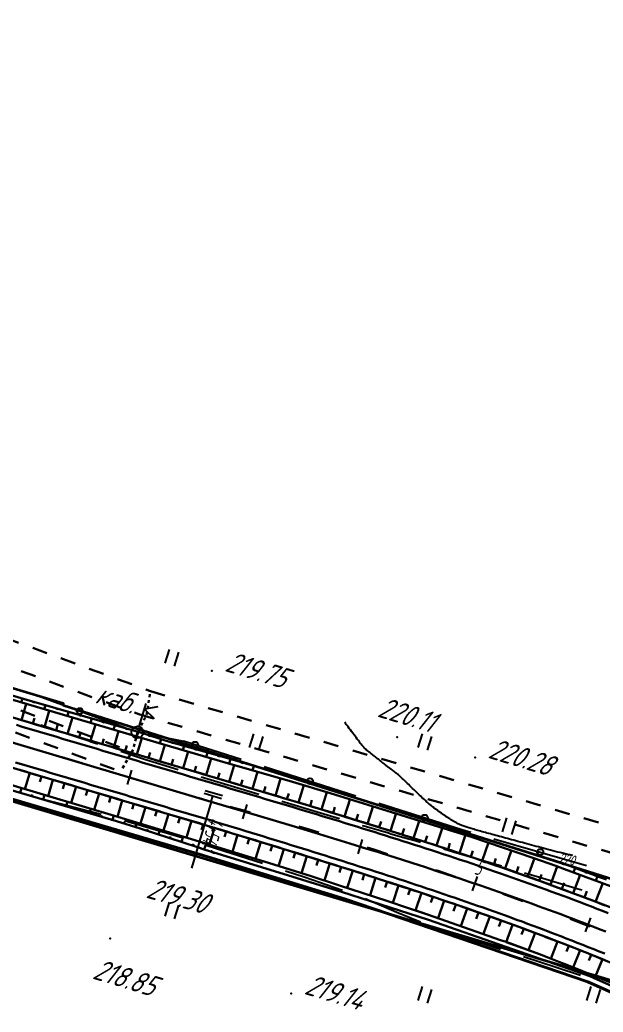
# Model space of a CAD drawing. Header units: millimetres. Extents: x -698 to 8131, y -704 to 4503.
# Drawn here: x -206.2 to -109.4, y 4158.9 to 4323.7 of the extents above; entities that cross this region are included whole.
import ezdxf

# ---------------------------------------------------------------- set-up
doc = ezdxf.new("R2010")
doc.units = ezdxf.units.MM
for name, pattern in [('CONTI', [0]), ('STRIHSMALL', [1, 0.5, -0.5]), ('STROT', [1.7, 0.5, -1.2])]:
    doc.linetypes.add(name, pattern=pattern)
for name, color, linetype, lineweight in [('10', 1, 'Continuous', 35), ('КОПИЯ_ОСЬ_13_ОТКОСЫ', 7, 'Continuous', 30), ('КОПИЯ_ОСЬ_ГРАНИЦЫ_ПОЛОС', 7, 'Continuous', 30), ('ОСЬ_ВЕРХ_ПОКРЫТИЯ_ГРАНИЦЫ_ПОЛОС', 7, 'Continuous', 30), ('ОСЬ_ВЕРХ_ПОКРЫТИЯ_ОСЬ', 1, 'Continuous', 30)]:
    doc.layers.add(name, color=color, linetype=linetype, lineweight=lineweight)
for name, color, linetype in [('_Ростелеком', 6, 'Continuous'), ('GOR_BDEFAULT', 212, 'CONTI'), ('NAD_MDEFAULT', 7, 'CONTI'), ('PI_OTDEFAULT', 172, 'CONTI'), ('PI_TTDEFAULT', 5, 'CONTI'), ('PLN_O', 7, 'CONTI'), ('SIT_LDEFAULT', 7, 'CONTI'), ('USLZNDEFAULT', 7, 'CONTI'), ('ZAPSKDEFAULT', 7, 'CONTI'), ('Изменение выноски', 3, 'Continuous'), ('ОСЬ_ВЕРХ_ПОКРЫТИЯ_ПИКЕТЫ', 1, 'Continuous'), ('ОСЬ_ВЕРХ_ПОКРЫТИЯ_РАЗБИВКА_КРИВ', 1, 'Continuous'), ('разметка', 7, 'Continuous')]:
    doc.layers.add(name, color=color, linetype=linetype)
doc.styles.add('eskd', font='isocpeui.ttf', dxfattribs={"width": 1.2})
doc.styles.add('SHRFT', font='isocpeui.ttf', dxfattribs={"width": 3.5})
doc.styles.get("Standard").update_dxf_attribs({"font": 'isocpeui.ttf'})
doc.styles.add('STYLE1', font='isocpeui.ttf', dxfattribs={"width": 0.9})
doc.linetypes.add('кабель_связи_проект.', pattern='A,10,-1,["/",STYLE1,S=3,R=0,X=0,Y=-1.5],-4.1', length=15.1)

# ---------------------------------------------------------------- blocks, each defined once
blk = doc.blocks.new('BL_2011')
at = {"color": 0}
for p, q in [((0, 0), (0, 2.4)), ((1.6, 0), (1.6, 2.4))]:
    blk.add_line(p, q, dxfattribs=at)
blk = doc.blocks.new('BL_4017')
at = {"color": 0}
for p, q in [((0, 1), (0, 5)), ((2, 5), (0, 4)), ((0, 4), (2, 3))]:
    blk.add_line(p, q, dxfattribs=at)
blk.add_circle((0, 0), 1, dxfattribs=at)

msp = doc.modelspace()

# ---------------------------------------------------------------- linework, layer by layer
at = {"layer": '10'}
for points in [[(-552.06, 4323.71), (-552.06, 4323.71), (-548.93, 4322.89), (-511.44, 4312), (-482.88, 4301.35), (-408.91, 4273.32), (-296.98, 4239.59), (-199.04, 4210.18), (-199.04, 4209.88), (-88.76, 4174.93), (-51.18, 4159.14)], [(307.07, 4044.59), (287.04, 4048.21), (163.15, 4053.99), (135.68, 4057.55), (104.11, 4067.08), (66.53, 4071.88), (20.06, 4083.83), (-25.14, 4108.19), (-34.34, 4113.8), (-79.36, 4142), (-91.95, 4159.32), (-169.85, 4182.62), (-259.28, 4209.36), (-312.4, 4225.42), (-355.63, 4238.49), (-406.37, 4253.82), (-425.03, 4259.46), (-449.22, 4267.11), (-456.83, 4269.51), (-499.67, 4283.06), (-559.15, 4301.9)]]:
    msp.add_lwpolyline(points, dxfattribs=at)
at = {"layer": '_Ростелеком', "linetype": 'кабель_связи_проект.', "lineweight": 40, "ltscale": 0.25}
msp.add_lwpolyline([(-545.93, 4321.5), (-553.41, 4301.1), (-528.69, 4293.19), (-228.33, 4200.41), (-175.92, 4184.96), (-152.18, 4177.62), (-111.95, 4163.9), (-85.05, 4151.87), (-85.05, 4151.87), (-28.65, 4111.62), (20.48, 4085.27), (66.8, 4072.51), (163.05, 4060.66), (287.87, 4054.42)], dxfattribs=at)
at = {"layer": 'GOR_BDEFAULT', "color": 212, "elevation": 220, "flags": 128}
msp.add_lwpolyline([(-114.41, 4184.91), (-114.84, 4184.99), (-115.26, 4185.08), (-115.68, 4185.17), (-116.09, 4185.27), (-116.51, 4185.37), (-116.92, 4185.47), (-117.33, 4185.57), (-117.74, 4185.67), (-118.15, 4185.78), (-118.55, 4185.88), (-118.95, 4185.99), (-119.35, 4186.09), (-119.74, 4186.2), (-120.14, 4186.31), (-120.53, 4186.41), (-120.91, 4186.52), (-121.3, 4186.62), (-121.68, 4186.73), (-122.06, 4186.83), (-122.43, 4186.93), (-122.8, 4187.03), (-123.17, 4187.13), (-123.53, 4187.23), (-123.89, 4187.32), (-124.24, 4187.42), (-124.59, 4187.52), (-124.94, 4187.61), (-125.28, 4187.7), (-125.61, 4187.79), (-125.94, 4187.88), (-126.27, 4187.97), (-126.59, 4188.06), (-126.9, 4188.14), (-127.21, 4188.23), (-127.52, 4188.31), (-127.81, 4188.39), (-128.11, 4188.47), (-128.39, 4188.55), (-128.67, 4188.62), (-128.94, 4188.7), (-129.21, 4188.77), (-129.47, 4188.84), (-129.72, 4188.91), (-129.96, 4188.98), (-130.2, 4189.05), (-130.43, 4189.11), (-130.65, 4189.18), (-130.87, 4189.24), (-131.08, 4189.3), (-131.28, 4189.36), (-131.48, 4189.42), (-131.67, 4189.48), (-131.85, 4189.54), (-132.03, 4189.59), (-132.2, 4189.65), (-132.36, 4189.71), (-132.52, 4189.76), (-132.67, 4189.82), (-132.82, 4189.88), (-132.96, 4189.93), (-133.1, 4189.99), (-133.23, 4190.05), (-133.36, 4190.11), (-133.49, 4190.17), (-133.61, 4190.23), (-133.72, 4190.29), (-133.84, 4190.35), (-133.95, 4190.41), (-134.05, 4190.47), (-134.16, 4190.53), (-134.26, 4190.59), (-134.36, 4190.65), (-134.46, 4190.71), (-134.56, 4190.78), (-134.66, 4190.84), (-134.76, 4190.9), (-134.86, 4190.96), (-134.95, 4191.02), (-135.05, 4191.08), (-135.14, 4191.15), (-135.24, 4191.21), (-135.33, 4191.27), (-135.43, 4191.33), (-135.52, 4191.4), (-135.61, 4191.46), (-135.7, 4191.52), (-135.8, 4191.58), (-135.89, 4191.65), (-135.98, 4191.71), (-136.07, 4191.77), (-136.16, 4191.83), (-136.24, 4191.9), (-136.33, 4191.96), (-136.42, 4192.02), (-136.51, 4192.09), (-136.59, 4192.15), (-136.68, 4192.21), (-136.77, 4192.28), (-136.85, 4192.34), (-136.94, 4192.4), (-137.02, 4192.47), (-137.11, 4192.53), (-137.19, 4192.59), (-137.27, 4192.65), (-137.36, 4192.72), (-137.44, 4192.78), (-137.52, 4192.84), (-137.61, 4192.91), (-137.7, 4192.97), (-137.79, 4193.05), (-137.88, 4193.12), (-137.98, 4193.2), (-138.09, 4193.29), (-138.2, 4193.39), (-138.32, 4193.49), (-138.45, 4193.6), (-138.59, 4193.73), (-138.74, 4193.86), (-138.9, 4194.01), (-139.07, 4194.17), (-139.26, 4194.35), (-139.46, 4194.54), (-139.67, 4194.73), (-139.88, 4194.94), (-140.1, 4195.15), (-140.33, 4195.37), (-140.55, 4195.59), (-140.78, 4195.81), (-141.01, 4196.03), (-141.23, 4196.25), (-141.45, 4196.46), (-141.66, 4196.67), (-141.86, 4196.86), (-142.05, 4197.04), (-142.23, 4197.22), (-142.39, 4197.37), (-142.54, 4197.52), (-142.68, 4197.65), (-142.81, 4197.76), (-142.92, 4197.87), (-143.03, 4197.97), (-143.13, 4198.05), (-143.22, 4198.13), (-143.3, 4198.21), (-143.38, 4198.27), (-143.45, 4198.33), (-143.52, 4198.39), (-143.58, 4198.44), (-143.65, 4198.49), (-143.71, 4198.54), (-143.77, 4198.59), (-143.83, 4198.63), (-143.89, 4198.68), (-143.95, 4198.73), (-144.01, 4198.77), (-144.07, 4198.82), (-144.13, 4198.86), (-144.18, 4198.91), (-144.24, 4198.95), (-144.3, 4198.99), (-144.36, 4199.04), (-144.41, 4199.08), (-144.47, 4199.12), (-144.53, 4199.16), (-144.58, 4199.21), (-145.41, 4199.82), (-145.47, 4199.87), (-145.53, 4199.91), (-145.58, 4199.96), (-145.64, 4200), (-145.7, 4200.05), (-145.76, 4200.1), (-145.82, 4200.15), (-145.88, 4200.2), (-145.94, 4200.24), (-146, 4200.29), (-146.06, 4200.35), (-146.13, 4200.4), (-146.19, 4200.45), (-146.25, 4200.5), (-146.32, 4200.55), (-146.38, 4200.6), (-146.45, 4200.66), (-146.52, 4200.71), (-146.58, 4200.76), (-146.65, 4200.82), (-146.72, 4200.87), (-146.79, 4200.92), (-146.86, 4200.98), (-146.92, 4201.03), (-146.99, 4201.09), (-147.06, 4201.14), (-147.13, 4201.2), (-147.2, 4201.25), (-147.27, 4201.31), (-147.34, 4201.36), (-147.41, 4201.41), (-147.48, 4201.47), (-147.54, 4201.52), (-147.61, 4201.57), (-147.68, 4201.63), (-147.75, 4201.68), (-147.81, 4201.73), (-147.88, 4201.79), (-147.94, 4201.84), (-148.01, 4201.89), (-148.08, 4201.94), (-148.14, 4201.99), (-148.2, 4202.04), (-148.27, 4202.09), (-148.33, 4202.14), (-148.39, 4202.19), (-148.46, 4202.24), (-148.52, 4202.29), (-148.59, 4202.35), (-148.66, 4202.41), (-148.73, 4202.48), (-148.81, 4202.55), (-148.89, 4202.63), (-148.98, 4202.73), (-149.08, 4202.83), (-149.18, 4202.95), (-149.29, 4203.08), (-149.42, 4203.23), (-149.55, 4203.39), (-149.7, 4203.57), (-149.85, 4203.77), (-150.02, 4203.99), (-150.2, 4204.22), (-150.38, 4204.47), (-150.57, 4204.72), (-150.76, 4204.97), (-150.95, 4205.23), (-151.15, 4205.49), (-151.33, 4205.75), (-151.52, 4206), (-151.69, 4206.24), (-151.86, 4206.47), (-152.02, 4206.68), (-152.16, 4206.88), (-152.29, 4207.06)], dxfattribs=at)
at = {"layer": 'PI_TTDEFAULT', "color": 5}
for p in [(-174.35, 4215.58, 219.75), (-143.58, 4204.57, 220.11), (-130.65, 4201.16, 220.28), (-191.22, 4171.09, 218.85), (-161.16, 4161.94, 219.14)]:
    msp.add_point(p, dxfattribs=at)
at = {"layer": 'PLN_O'}
for p, q in [((-203.77, 4211.66), (-188.76, 4206.13)), ((-184.93, 4205.03), (-179.04, 4203.91)), ((-179.04, 4203.92), (-169.49, 4200.88)), ((-165.68, 4199.66), (-150.43, 4194.81)), ((-146.62, 4193.6), (-132.84, 4189.22)), ((-132.84, 4189.21), (-131.37, 4188.79)), ((-127.52, 4187.68), (-112.15, 4183.24))]:
    msp.add_line(p, q, dxfattribs=at)
for centre in [(-196.26, 4208.89), (-177.12, 4203.3), (-158.06, 4197.23), (-139, 4191.17), (-119.83, 4185.46)]:
    msp.add_circle(centre, 0.5, dxfattribs=at)
at = {"layer": 'SIT_LDEFAULT', "color": 7}
for p, q in [((-198.97, 4205.29), (-202.75, 4206.55)), ((-194.54, 4203.81), (-198.97, 4205.28)), ((-193.27, 4203.39), (-194.54, 4203.8)), ((-185.66, 4200.92), (-189.46, 4202.16)), ((-181.21, 4199.5), (-185.66, 4200.92)), ((-179.94, 4199.11), (-181.21, 4199.51)), ((-171.15, 4196.39), (-176.12, 4197.91)), ((-166.56, 4195), (-171.15, 4196.39)), ((-202.37, 4194.25), (-202.16, 4194.2)), ((-202.16, 4194.2), (-197.44, 4192.97)), ((-160.5, 4193.17), (-162.72, 4193.84)), ((-197.44, 4192.97), (-192.74, 4191.74)), ((-155.76, 4191.75), (-160.5, 4193.17)), ((-192.74, 4191.74), (-192.7, 4191.73)), ((-188.84, 4190.69), (-188.11, 4190.49)), ((-188.11, 4190.48), (-183.57, 4189.18)), ((-153.14, 4190.98), (-155.76, 4191.76)), ((-183.57, 4189.18), (-179.25, 4187.87)), ((-149.05, 4189.75), (-149.31, 4189.83)), ((-146.94, 4189.13), (-149.05, 4189.75)), ((-144.82, 4188.52), (-146.94, 4189.14)), ((-142.7, 4187.9), (-144.82, 4188.51)), ((-140.58, 4187.3), (-142.7, 4187.9)), ((-139.71, 4187.05), (-140.58, 4187.3)), ((-175.43, 4186.66), (-173.72, 4186.12)), ((-173.72, 4186.13), (-168.54, 4184.46)), ((-134.23, 4185.46), (-135.86, 4185.94)), ((-131.03, 4184.51), (-134.23, 4185.47)), ((-168.54, 4184.46), (-165.91, 4183.6)), ((-126.28, 4183.1), (-131.03, 4184.51)), ((-162.12, 4182.36), (-159.02, 4181.33)), ((-159.02, 4181.32), (-155.21, 4180.03)), ((-120.11, 4181.27), (-122.44, 4181.96)), ((-113.73, 4179.38), (-120.11, 4181.28)), ((-155.21, 4180.03), (-152.64, 4179.15)), ((-112.85, 4179.12), (-113.73, 4179.38)), ((-148.9, 4177.73), (-147.98, 4177.36)), ((-147.98, 4177.35), (-145.8, 4176.43)), ((-145.8, 4176.43), (-143.63, 4175.5)), ((-143.63, 4175.5), (-141.45, 4174.58)), ((-141.45, 4174.59), (-139.68, 4173.87)), ((-135.92, 4172.49), (-133.79, 4171.77)), ((-133.79, 4171.77), (-128.94, 4170.18)), ((-128.94, 4170.17), (-126.43, 4169.35)), ((-122.63, 4168.1), (-117, 4166.27)), ((-117, 4166.28), (-113.12, 4165.02))]:
    msp.add_line(p, q, dxfattribs=at)
at = {"layer": 'Изменение выноски', "color": 6, "linetype": 'STRIHSMALL', "lineweight": 30, "ltscale": 5}
for p, q in [((-269.8, 4243.47), (-184.54, 4212.2)), ((-271.7, 4239.62), (-186.44, 4208.35)), ((-184.54, 4212.2), (-80.59, 4181.69)), ((-186.44, 4208.35), (-82.49, 4177.84))]:
    msp.add_line(p, q, dxfattribs=at)
at = {"layer": 'Изменение выноски', "linetype": 'STRIHSMALL', "lineweight": 30, "ltscale": 5}
for p, q in [((-271.66, 4233.4), (-188.5, 4202.45)), ((-272.54, 4229.74), (-189.39, 4198.79))]:
    msp.add_line(p, q, dxfattribs=at)
at = {"layer": 'Изменение выноски', "color": 6, "linetype": 'STRIHSMALL', "lineweight": 30}
for p, q in [((-185.17, 4208.25), (-184.54, 4212.2)), ((-186.51, 4205.57), (-185.17, 4208.25))]:
    msp.add_line(p, q, dxfattribs=at)
at = {"layer": 'Изменение выноски', "linetype": 'STRIHSMALL', "lineweight": 30}
for p, q in [((-186.67, 4205.36), (-187.42, 4202.46)), ((-187.42, 4202.46), (-189.4, 4198.99))]:
    msp.add_line(p, q, dxfattribs=at)
at = {"layer": 'КОПИЯ_ОСЬ_13_ОТКОСЫ'}
for points in [[(-396.1, 4269.53), (-376.87, 4263.61), (-358.02, 4257.94), (-319.64, 4246), (-300.55, 4240.04), (-281.42, 4234.19), (-262.33, 4228.22), (-233.22, 4219.22), (-228.68, 4217.83), (-224.14, 4216.45), (-217.33, 4214.4), (-210.51, 4212.36), (-205.04, 4210.75), (-185.81, 4205.23), (-181.91, 4203.96), (-172.3, 4201.2), (-167.4, 4199.81)], [(-390.77, 4253.01), (-371.65, 4247.15), (-362.08, 4244.25), (-342.93, 4238.47), (-323.84, 4232.53), (-285.62, 4220.7), (-236.53, 4205.36), (-225.12, 4201.84), (-213.68, 4198.39), (-189.95, 4191.31), (-176.45, 4187.23), (-164.06, 4183.39), (-157.88, 4181.44), (-153.15, 4179.93), (-149.37, 4178.71), (-145.13, 4177.32), (-141.84, 4176.22), (-139.49, 4175.43), (-138.56, 4175.1), (-138.56, 4175.1)], [(-390.77, 4253.01), (-371.65, 4247.15), (-362.08, 4244.25), (-342.93, 4238.47), (-323.84, 4232.53), (-285.62, 4220.7), (-236.53, 4205.36), (-225.12, 4201.84), (-213.68, 4198.39), (-189.95, 4191.31), (-176.45, 4187.23), (-164.06, 4183.39), (-157.88, 4181.44), (-153.15, 4179.93), (-149.37, 4178.71), (-145.13, 4177.32), (-141.84, 4176.22), (-138.56, 4175.1)], [(-381.37, 4249.58), (-362.25, 4243.72), (-343.07, 4238.03), (-323.99, 4232.02), (-304.89, 4226.1), (-285.74, 4220.32), (-266.67, 4214.31), (-247.63, 4208.18), (-235.82, 4204.42), (-231.27, 4202.98), (-228.53, 4202.12), (-221.68, 4200.01), (-214.82, 4197.91), (-209.34, 4196.26), (-190.16, 4190.6), (-186.24, 4189.4), (-176.73, 4186.3), (-175.59, 4185.9)], [(-208.88, 4211.18), (-182.12, 4203.27), (-172.52, 4200.46), (-160.98, 4197.11), (-154.71, 4195.26), (-154.71, 4195.26), (-154.71, 4195.26), (-154.71, 4195.26), (-131.13, 4187.96), (-131.13, 4187.96), (-131.13, 4187.96), (-121.06, 4184.52), (-121.06, 4184.52), (-121.06, 4184.52), (-119.62, 4184.02), (-117.24, 4183.16), (-115.8, 4182.64), (-110.09, 4180.51), (-107.71, 4179.61)], [(-208.88, 4211.18), (-182.12, 4203.27), (-172.52, 4200.46), (-160.98, 4197.11), (-154.71, 4195.26), (-154.71, 4195.26), (-154.71, 4195.26), (-154.71, 4195.26), (-131.13, 4187.96), (-131.13, 4187.96), (-131.13, 4187.96), (-121.06, 4184.52), (-121.06, 4184.52), (-121.06, 4184.52), (-119.62, 4184.02), (-117.24, 4183.16), (-115.8, 4182.64), (-110.09, 4180.51), (-107.71, 4179.61)], [(-205.8, 4210.98), (-205.99, 4210.33)], [(-203.88, 4210.42), (-203.94, 4210.2)], [(-205.96, 4207.37), (-205.15, 4210.08)], [(-201.96, 4209.87), (-202.15, 4209.19)], [(-202.12, 4206.23), (-201.32, 4208.94)], [(-200.04, 4209.32), (-200.1, 4209.09)], [(-198.11, 4208.76), (-198.32, 4208.06)], [(-204.04, 4206.8), (-203.77, 4207.7)], [(-198.29, 4205.09), (-197.48, 4207.81)], [(-196.19, 4208.21), (-196.26, 4207.98)], [(-194.27, 4207.66), (-194.48, 4206.92)], [(-192.35, 4207.11), (-192.42, 4206.86)], [(-200.21, 4205.66), (-199.94, 4206.56)], [(-196.37, 4204.52), (-196.1, 4205.42)], [(-194.46, 4203.95), (-193.64, 4206.67)], [(-190.42, 4206.56), (-190.65, 4205.79)], [(-190.62, 4202.81), (-189.81, 4205.54)], [(-188.5, 4206.01), (-188.58, 4205.75)], [(-186.58, 4205.45), (-186.81, 4204.65)], [(-192.54, 4203.38), (-192.27, 4204.29)], [(-186.79, 4201.67), (-185.97, 4204.41)], [(-184.67, 4204.86), (-184.76, 4204.6)], [(-182.77, 4204.24), (-183, 4203.53)], [(-180.86, 4203.66), (-180.93, 4203.42)], [(-188.71, 4202.24), (-188.43, 4203.15)], [(-184.87, 4201.1), (-184.6, 4202.01)], [(-182.95, 4200.53), (-182.14, 4203.27)], [(-178.93, 4203.1), (-179.14, 4202.39)], [(-179.12, 4199.39), (-178.3, 4202.15)], [(-177.01, 4202.55), (-177.08, 4202.32)], [(-175.09, 4202), (-175.3, 4201.27)], [(-212.88, 4201.08), (-175.63, 4190.01), (-164.16, 4186.51), (-158.44, 4184.74), (-153.68, 4183.25), (-149.89, 4182.04), (-146.57, 4180.98), (-142.55, 4179.67), (-138.54, 4178.33), (-136.18, 4177.54), (-132.19, 4176.17), (-128.21, 4174.77), (-122.62, 4172.74), (-120.3, 4171.88), (-118.91, 4171.36), (-117.06, 4170.65), (-115.21, 4169.94), (-114.29, 4169.58), (-112.91, 4169.03), (-111.53, 4168.48), (-109.7, 4167.74), (-105.59, 4166.04)], [(-181.04, 4199.96), (-180.77, 4200.87)], [(-175.29, 4198.25), (-174.46, 4201.02)], [(-173.17, 4201.45), (-173.24, 4201.21)], [(-171.24, 4200.9), (-171.46, 4200.15)], [(-169.32, 4200.35), (-169.39, 4200.1)], [(-177.2, 4198.82), (-176.93, 4199.74)], [(-171.45, 4197.11), (-170.62, 4199.91)], [(-167.4, 4199.81), (-167.62, 4199.03)], [(-167.62, 4195.97), (-166.78, 4198.79)], [(-165.47, 4199.26), (-165.54, 4199)], [(-204.56, 4198.61), (-205.36, 4195.9)], [(-202.64, 4198.04), (-202.91, 4197.14)], [(-200.72, 4197.47), (-201.52, 4194.76)], [(-173.37, 4197.68), (-173.09, 4198.6)], [(-169.53, 4196.54), (-169.26, 4197.47)], [(-163.78, 4194.83), (-162.94, 4197.68)], [(-206.17, 4195.32), (-205.95, 4196.08)], [(-198.8, 4196.9), (-199.07, 4195.99)], [(-196.89, 4196.33), (-197.69, 4193.62)], [(-194.97, 4195.76), (-195.24, 4194.85)], [(-165.7, 4195.4), (-165.42, 4196.34)], [(-159.95, 4193.67), (-159.08, 4196.55)], [(-156.12, 4192.52), (-155.25, 4195.42)], [(-204.25, 4194.76), (-204.18, 4195.01)], [(-202.33, 4194.19), (-202.11, 4194.94)], [(-200.42, 4193.63), (-200.34, 4193.87)], [(-198.5, 4193.06), (-198.28, 4193.79)], [(-193.05, 4195.19), (-193.86, 4192.48)], [(-191.14, 4194.62), (-191.4, 4193.71)], [(-189.22, 4194.05), (-190.03, 4191.33)], [(-161.87, 4194.25), (-161.58, 4195.2)], [(-158.04, 4193.1), (-157.75, 4194.06)], [(-152.3, 4191.35), (-151.4, 4194.28)], [(-196.58, 4192.49), (-196.51, 4192.74)], [(-194.66, 4191.93), (-194.45, 4192.65)], [(-187.3, 4193.48), (-187.57, 4192.57)], [(-185.38, 4192.91), (-186.2, 4190.18)], [(-183.47, 4192.34), (-183.74, 4191.43)], [(-154.21, 4191.93), (-153.91, 4192.9)], [(-148.48, 4190.17), (-147.56, 4193.12)], [(-192.74, 4191.36), (-192.67, 4191.6)], [(-190.82, 4190.8), (-190.61, 4191.51)], [(-188.91, 4190.22), (-188.84, 4190.46)], [(-181.55, 4191.77), (-182.37, 4189.02)], [(-179.63, 4191.2), (-179.91, 4190.28)], [(-177.72, 4190.63), (-178.54, 4187.86)], [(-150.39, 4190.76), (-150.08, 4191.74)], [(-146.57, 4189.58), (-146.26, 4190.56)], [(-144.66, 4188.98), (-143.72, 4191.95)], [(-140.85, 4187.76), (-139.89, 4190.76)], [(-187, 4189.64), (-186.78, 4190.35)], [(-185.09, 4189.03), (-185.01, 4189.27)], [(-183.19, 4188.41), (-182.93, 4189.19)], [(-175.8, 4190.06), (-176.07, 4189.14)], [(-173.89, 4189.48), (-174.73, 4186.7)], [(-171.97, 4188.89), (-172.26, 4187.97)], [(-142.75, 4188.37), (-142.44, 4189.37)], [(-137.04, 4186.53), (-136.05, 4189.56)], [(-181.29, 4187.79), (-181.2, 4188.05)], [(-179.39, 4187.17), (-179.1, 4188.03)], [(-170.06, 4188.31), (-170.91, 4185.51)], [(-168.15, 4187.72), (-168.43, 4186.79)], [(-166.23, 4187.14), (-167.09, 4184.33)], [(-138.94, 4187.15), (-138.62, 4188.15)], [(-133.24, 4185.28), (-132.23, 4188.32)], [(-177.49, 4186.54), (-177.39, 4186.83)], [(-175.59, 4185.9), (-175.26, 4186.86)], [(-164.32, 4186.55), (-164.61, 4185.62)], [(-162.41, 4185.96), (-163.28, 4183.14)], [(-135.14, 4185.91), (-134.81, 4186.92)], [(-131.34, 4184.65), (-131, 4185.66)], [(-129.45, 4184.01), (-128.41, 4187.05)], [(-125.67, 4182.71), (-124.61, 4185.76)], [(-160.5, 4185.37), (-160.79, 4184.43)], [(-158.59, 4184.78), (-159.47, 4181.94)], [(-156.68, 4184.19), (-156.98, 4183.24)], [(-127.56, 4183.36), (-127.21, 4184.37)], [(-121.89, 4181.38), (-120.8, 4184.43)], [(-154.77, 4183.59), (-155.66, 4180.74)], [(-152.86, 4182.99), (-153.17, 4182.04)], [(-150.96, 4182.38), (-151.87, 4179.52)], [(-123.78, 4182.05), (-123.42, 4183.06)], [(-118.13, 4180.02), (-117.01, 4183.08)], [(-116.25, 4183.65), (-112.67, 4182.31), (-111.24, 4181.78), (-109.8, 4181.25), (-108.85, 4180.9)], [(-115.93, 4183.53), (-116.03, 4183.27)], [(-114.06, 4182.82), (-114.33, 4182.09)], [(-149.05, 4181.78), (-149.36, 4180.82)], [(-147.15, 4181.16), (-148.07, 4178.28)], [(-145.25, 4180.55), (-145.56, 4179.59)], [(-120.01, 4180.7), (-119.64, 4181.72)], [(-114.38, 4178.63), (-113.23, 4181.69)], [(-112.18, 4182.13), (-112.27, 4181.88)], [(-110.31, 4181.44), (-110.58, 4180.7)], [(-143.34, 4179.93), (-144.29, 4177.04)], [(-141.44, 4179.3), (-141.76, 4178.34)], [(-116.25, 4179.33), (-115.88, 4180.35)], [(-112.51, 4177.92), (-112.12, 4178.94)], [(-110.64, 4177.21), (-109.46, 4180.27)], [(-139.55, 4178.67), (-140.51, 4175.77)], [(-137.65, 4178.04), (-137.98, 4177.07)], [(-135.76, 4177.39), (-136.76, 4174.46)], [(-133.86, 4176.75), (-134.24, 4175.65)], [(-131.97, 4176.09), (-133, 4173.14)], [(-130.09, 4175.43), (-130.45, 4174.38)], [(-128.2, 4174.77), (-129.28, 4171.77)], [(-126.32, 4174.08), (-126.68, 4173.09)], [(-124.44, 4173.4), (-125.48, 4170.52)], [(-122.56, 4172.72), (-122.92, 4171.76)], [(-126.45, 4170.84), (-125.51, 4170.53), (-119.98, 4168.48), (-118.14, 4167.78), (-116.76, 4167.25), (-115.39, 4166.72), (-109.92, 4164.54), (-108.11, 4163.79)], [(-120.68, 4172.02), (-121.76, 4169.14)], [(-116.94, 4170.61), (-118.05, 4167.75)], [(-125.48, 4170.52), (-119.98, 4168.48), (-118.14, 4167.78), (-116.76, 4167.25), (-115.39, 4166.72), (-109.92, 4164.54), (-108.11, 4163.79)], [(-115.08, 4169.88), (-115.45, 4168.93)], [(-113.22, 4169.15), (-114.34, 4166.3)], [(-111.36, 4168.41), (-111.74, 4167.47)], [(-109.51, 4167.66), (-110.67, 4164.84)], [(-111.62, 4164.84), (-110.97, 4164.56), (-107.39, 4162.97)], [(-109.79, 4164.04), (-109.74, 4164.14)]]:
    msp.add_lwpolyline(points, dxfattribs=at)
at = {"layer": 'КОПИЯ_ОСЬ_13_ОТКОСЫ', "ltscale": 7}
for points in [[(-167.4, 4199.81), (-148.69, 4193.93), (-126.12, 4186.78), (-116.25, 4183.65)], [(-175.59, 4185.9), (-152.81, 4178.87), (-138.36, 4174.22), (-111.62, 4164.84)], [(-138.56, 4175.1), (-126.45, 4170.84)]]:
    msp.add_lwpolyline(points, dxfattribs=at)
at = {"layer": 'КОПИЯ_ОСЬ_ГРАНИЦЫ_ПОЛОС'}
for points in [[(-206.5, 4207.53), (-205.54, 4207.25), (-204.58, 4206.96), (-203.63, 4206.68), (-202.67, 4206.39), (-201.71, 4206.11), (-200.75, 4205.83), (-199.8, 4205.54), (-198.84, 4205.26), (-197.88, 4204.97), (-196.92, 4204.69), (-195.97, 4204.4), (-195.01, 4204.12), (-194.05, 4203.83), (-193.09, 4203.55), (-192.14, 4203.26), (-191.18, 4202.98), (-190.22, 4202.7), (-189.27, 4202.41), (-188.31, 4202.13), (-187.35, 4201.84), (-186.39, 4201.56), (-185.44, 4201.27), (-184.48, 4200.99), (-183.52, 4200.7), (-182.56, 4200.42), (-181.61, 4200.13), (-180.65, 4199.85), (-179.69, 4199.56), (-178.73, 4199.28), (-177.78, 4199), (-176.82, 4198.71), (-175.86, 4198.43), (-174.9, 4198.14), (-173.95, 4197.86), (-172.99, 4197.57), (-172.03, 4197.29), (-171.07, 4197), (-170.12, 4196.72), (-169.16, 4196.43), (-168.2, 4196.15), (-167.24, 4195.86), (-166.28, 4195.58), (-165.33, 4195.29), (-164.37, 4195), (-163.41, 4194.72), (-162.45, 4194.43), (-161.49, 4194.14), (-160.53, 4193.86), (-159.57, 4193.57), (-158.62, 4193.28), (-157.66, 4192.99), (-156.7, 4192.7), (-155.74, 4192.41), (-154.78, 4192.12), (-153.83, 4191.82), (-152.87, 4191.53), (-151.91, 4191.24), (-150.95, 4190.94), (-149.99, 4190.65), (-149.04, 4190.35), (-148.08, 4190.05), (-147.12, 4189.75), (-146.16, 4189.45), (-145.21, 4189.15), (-144.25, 4188.85), (-143.29, 4188.55), (-142.34, 4188.24), (-141.38, 4187.94), (-140.42, 4187.63), (-139.47, 4187.33), (-138.51, 4187.02), (-137.56, 4186.71), (-136.6, 4186.4), (-135.65, 4186.08), (-134.69, 4185.77), (-133.74, 4185.45), (-132.79, 4185.13), (-131.83, 4184.82), (-130.88, 4184.5), (-129.93, 4184.17), (-128.98, 4183.85), (-128.02, 4183.52), (-127.07, 4183.2), (-126.12, 4182.87), (-125.17, 4182.54), (-124.22, 4182.21), (-123.27, 4181.87), (-122.32, 4181.53), (-121.38, 4181.2), (-120.43, 4180.86), (-119.48, 4180.51), (-118.53, 4180.17), (-117.59, 4179.82), (-116.64, 4179.48), (-115.7, 4179.13), (-114.75, 4178.77), (-113.81, 4178.42), (-112.87, 4178.06), (-111.92, 4177.7), (-110.98, 4177.34), (-110.04, 4176.98), (-109.1, 4176.61)], [(-206.24, 4199.11), (-205.28, 4198.83), (-204.33, 4198.54), (-203.37, 4198.26), (-202.41, 4197.97), (-201.46, 4197.69), (-200.5, 4197.4), (-199.54, 4197.12), (-198.59, 4196.84), (-197.63, 4196.55), (-196.67, 4196.27), (-195.72, 4195.98), (-194.76, 4195.7), (-193.8, 4195.41), (-192.85, 4195.13), (-191.89, 4194.84), (-190.93, 4194.56), (-189.98, 4194.28), (-189.02, 4193.99), (-188.06, 4193.71), (-187.11, 4193.42), (-186.15, 4193.14), (-185.19, 4192.85), (-184.24, 4192.57), (-183.28, 4192.29), (-182.32, 4192), (-181.37, 4191.72), (-180.41, 4191.43), (-179.45, 4191.15), (-178.5, 4190.86), (-177.54, 4190.58), (-176.58, 4190.3), (-175.63, 4190.01), (-174.69, 4189.72), (-173.74, 4189.44), (-172.79, 4189.15), (-171.85, 4188.86), (-170.9, 4188.57), (-169.96, 4188.28), (-169.01, 4187.99), (-168.07, 4187.71), (-167.12, 4187.42), (-166.18, 4187.13), (-165.24, 4186.84), (-164.29, 4186.55), (-163.35, 4186.26), (-162.4, 4185.97), (-161.46, 4185.68), (-160.52, 4185.39), (-159.58, 4185.09), (-158.63, 4184.8), (-157.69, 4184.51), (-156.75, 4184.21), (-155.81, 4183.92), (-154.87, 4183.62), (-153.93, 4183.33), (-152.99, 4183.03), (-152.05, 4182.73), (-151.11, 4182.44), (-150.17, 4182.14), (-149.23, 4181.84), (-148.3, 4181.54), (-147.36, 4181.24), (-146.42, 4180.93), (-145.49, 4180.63), (-144.55, 4180.33), (-143.62, 4180.02), (-142.68, 4179.71), (-141.75, 4179.41), (-140.81, 4179.1), (-139.88, 4178.79), (-138.95, 4178.47), (-138.02, 4178.16), (-137.08, 4177.85), (-136.15, 4177.53), (-135.22, 4177.22), (-134.29, 4176.9), (-133.37, 4176.58), (-132.44, 4176.26), (-131.51, 4175.93), (-130.58, 4175.61), (-129.66, 4175.28), (-128.73, 4174.96), (-127.81, 4174.63), (-126.89, 4174.3), (-125.96, 4173.97), (-125.04, 4173.63), (-124.12, 4173.3), (-123.2, 4172.96), (-122.28, 4172.62), (-121.36, 4172.28), (-120.44, 4171.94), (-119.53, 4171.59), (-118.61, 4171.24), (-117.69, 4170.9), (-116.78, 4170.55), (-115.87, 4170.19), (-114.96, 4169.84), (-114.04, 4169.48), (-113.13, 4169.12), (-112.22, 4168.76), (-111.32, 4168.4), (-110.41, 4168.03), (-109.5, 4167.67), (-108.6, 4167.3)]]:
    msp.add_lwpolyline(points, dxfattribs=at)
at = {"layer": 'ОСЬ_ВЕРХ_ПОКРЫТИЯ_ГРАНИЦЫ_ПОЛОС', "linetype": 'Continuous'}
for points in [[(-107.97, 4176.17), (-111.27, 4177.45), (-114.57, 4178.7), (-117.88, 4179.93), (-120.96, 4181.05), (-124.05, 4182.14), (-127.61, 4183.38), (-131.19, 4184.6), (-135.25, 4185.95), (-139.31, 4187.27), (-142.66, 4188.34), (-146.49, 4189.55), (-150.81, 4190.89), (-156.08, 4192.51), (-162.8, 4194.53), (-210.6, 4208.75), (-221.97, 4212.17), (-233.33, 4215.66), (-453.37, 4284.23)], [(-206.5, 4207.53), (-205.54, 4207.24), (-204.59, 4206.96), (-203.63, 4206.67), (-202.67, 4206.39), (-201.71, 4206.11), (-200.76, 4205.82), (-199.8, 4205.54), (-198.84, 4205.25), (-197.88, 4204.97), (-196.93, 4204.68), (-195.97, 4204.4), (-195.01, 4204.11), (-194.05, 4203.83), (-193.1, 4203.54), (-192.14, 4203.26), (-191.18, 4202.98), (-190.22, 4202.69), (-189.27, 4202.41), (-188.31, 4202.12), (-187.35, 4201.84), (-186.39, 4201.55), (-185.44, 4201.27), (-184.48, 4200.98), (-183.52, 4200.7), (-182.56, 4200.41), (-181.61, 4200.13), (-180.65, 4199.85), (-179.69, 4199.56), (-178.73, 4199.28), (-177.78, 4198.99), (-176.82, 4198.71), (-175.86, 4198.42), (-174.9, 4198.14), (-173.95, 4197.85), (-172.99, 4197.57), (-172.03, 4197.28), (-171.07, 4197), (-170.12, 4196.72), (-169.16, 4196.43), (-168.2, 4196.15), (-167.24, 4195.86), (-166.28, 4195.57), (-165.33, 4195.29), (-164.37, 4195), (-163.41, 4194.72), (-162.45, 4194.43), (-161.49, 4194.14), (-160.53, 4193.85), (-159.58, 4193.56), (-158.62, 4193.28), (-157.66, 4192.99), (-156.7, 4192.7), (-155.74, 4192.4), (-154.78, 4192.11), (-153.83, 4191.82), (-152.87, 4191.53), (-151.91, 4191.23), (-150.95, 4190.94), (-149.99, 4190.64), (-149.04, 4190.35), (-148.08, 4190.05), (-147.12, 4189.75), (-146.16, 4189.45), (-145.21, 4189.15), (-144.25, 4188.85), (-143.29, 4188.55), (-142.34, 4188.24), (-141.38, 4187.94), (-140.43, 4187.63), (-139.47, 4187.32), (-138.51, 4187.01), (-137.56, 4186.7), (-136.6, 4186.39), (-135.65, 4186.08), (-134.7, 4185.77), (-133.74, 4185.45), (-132.79, 4185.13), (-131.83, 4184.81), (-130.88, 4184.49), (-129.93, 4184.17), (-128.98, 4183.85), (-128.03, 4183.52), (-127.07, 4183.2), (-126.12, 4182.87), (-125.17, 4182.54), (-124.22, 4182.2), (-123.27, 4181.87), (-122.32, 4181.53), (-121.38, 4181.2), (-120.43, 4180.86), (-119.48, 4180.51), (-118.53, 4180.17), (-117.59, 4179.82), (-116.64, 4179.48), (-115.7, 4179.12), (-114.75, 4178.77), (-113.81, 4178.42), (-112.87, 4178.06), (-111.93, 4177.7), (-110.98, 4177.34), (-110.04, 4176.98), (-109.1, 4176.61)], [(-108.53, 4175.31), (-109.47, 4175.68), (-110.41, 4176.04), (-111.34, 4176.41), (-112.28, 4176.77), (-113.22, 4177.13), (-114.16, 4177.48), (-115.1, 4177.84), (-116.05, 4178.19), (-116.99, 4178.54), (-117.93, 4178.88), (-118.88, 4179.23), (-119.82, 4179.57), (-120.77, 4179.91), (-121.71, 4180.25), (-122.66, 4180.59), (-123.61, 4180.93), (-124.55, 4181.26), (-125.5, 4181.59), (-126.45, 4181.92), (-127.4, 4182.25), (-128.35, 4182.58), (-129.3, 4182.9), (-130.25, 4183.22), (-131.2, 4183.55), (-132.15, 4183.87), (-133.1, 4184.18), (-134.06, 4184.5), (-135.01, 4184.82), (-135.96, 4185.13), (-136.91, 4185.44), (-137.87, 4185.75), (-138.82, 4186.06), (-139.78, 4186.37), (-140.73, 4186.68), (-141.69, 4186.98), (-142.64, 4187.29), (-143.6, 4187.59), (-144.55, 4187.9), (-145.51, 4188.2), (-146.46, 4188.5), (-147.42, 4188.8), (-148.38, 4189.09), (-149.33, 4189.39), (-150.29, 4189.69), (-151.25, 4189.98), (-152.2, 4190.28), (-153.16, 4190.57), (-154.12, 4190.86), (-155.08, 4191.16), (-156.03, 4191.45), (-156.99, 4191.74), (-157.95, 4192.03), (-158.91, 4192.32), (-159.86, 4192.61), (-160.82, 4192.9), (-161.78, 4193.18), (-162.74, 4193.47), (-163.7, 4193.76), (-164.65, 4194.04), (-165.61, 4194.33), (-166.57, 4194.62), (-167.53, 4194.9), (-168.49, 4195.19), (-169.44, 4195.47), (-170.4, 4195.76), (-171.36, 4196.04), (-172.32, 4196.33), (-173.27, 4196.61), (-174.23, 4196.9), (-175.19, 4197.18), (-176.15, 4197.46), (-177.1, 4197.75), (-178.06, 4198.03), (-179.02, 4198.32), (-179.98, 4198.6), (-180.93, 4198.89), (-181.89, 4199.17), (-182.85, 4199.46), (-183.81, 4199.74), (-184.76, 4200.03), (-185.72, 4200.31), (-186.68, 4200.59), (-187.64, 4200.88), (-188.59, 4201.16), (-189.55, 4201.45), (-190.51, 4201.73), (-191.47, 4202.02), (-192.42, 4202.3), (-193.38, 4202.59), (-194.34, 4202.87), (-195.3, 4203.16), (-196.25, 4203.44), (-197.21, 4203.72), (-198.17, 4204.01), (-199.13, 4204.29), (-200.08, 4204.58), (-201.04, 4204.86), (-202, 4205.15), (-202.96, 4205.43), (-203.91, 4205.72), (-204.87, 4206), (-205.83, 4206.29), (-206.79, 4206.57)]]:
    msp.add_lwpolyline(points, dxfattribs=at)
at = {"layer": 'ОСЬ_ВЕРХ_ПОКРЫТИЯ_ГРАНИЦЫ_ПОЛОС', "linetype": 'Continuous', "lineweight": 30}
for points in [[(-109.13, 4168.59), (-110.04, 4168.96), (-110.94, 4169.32), (-111.85, 4169.69), (-112.77, 4170.05), (-113.68, 4170.41), (-114.59, 4170.77), (-115.51, 4171.12), (-116.42, 4171.48), (-117.34, 4171.83), (-118.26, 4172.18), (-119.17, 4172.53), (-120.09, 4172.87), (-121.01, 4173.21), (-121.93, 4173.56), (-122.85, 4173.9), (-123.78, 4174.23), (-124.7, 4174.57), (-125.62, 4174.9), (-126.55, 4175.24), (-127.47, 4175.57), (-128.4, 4175.9), (-129.33, 4176.23), (-130.25, 4176.55), (-131.18, 4176.88), (-132.11, 4177.2), (-133.04, 4177.52), (-133.97, 4177.84), (-134.9, 4178.16), (-135.83, 4178.48), (-136.76, 4178.79), (-137.7, 4179.11), (-138.63, 4179.42), (-139.56, 4179.73), (-140.5, 4180.04), (-141.43, 4180.35), (-142.37, 4180.66), (-143.31, 4180.97), (-144.24, 4181.27), (-145.18, 4181.58), (-146.12, 4181.88), (-147.05, 4182.19), (-147.99, 4182.49), (-148.93, 4182.79), (-149.87, 4183.09), (-150.81, 4183.39), (-151.75, 4183.69), (-152.69, 4183.98), (-153.63, 4184.28), (-154.57, 4184.58), (-155.51, 4184.87), (-156.45, 4185.17), (-157.4, 4185.46), (-158.34, 4185.75), (-159.28, 4186.05), (-160.22, 4186.34), (-161.17, 4186.63), (-162.11, 4186.92), (-163.05, 4187.21), (-164, 4187.5), (-164.94, 4187.79), (-165.89, 4188.08), (-166.83, 4188.37), (-167.78, 4188.66), (-168.72, 4188.95), (-169.67, 4189.24), (-170.61, 4189.53), (-171.56, 4189.81), (-172.5, 4190.1), (-173.45, 4190.39), (-174.4, 4190.68), (-175.34, 4190.97), (-176.3, 4191.25), (-177.26, 4191.53), (-178.21, 4191.82), (-179.17, 4192.1), (-180.13, 4192.39), (-181.08, 4192.67), (-182.04, 4192.96), (-183, 4193.24), (-183.95, 4193.52), (-184.91, 4193.81), (-185.87, 4194.09), (-186.82, 4194.38), (-187.78, 4194.66), (-188.74, 4194.95), (-189.69, 4195.23), (-190.65, 4195.51), (-191.61, 4195.8), (-192.56, 4196.08), (-193.52, 4196.37), (-194.48, 4196.65), (-195.43, 4196.94), (-196.39, 4197.22), (-197.35, 4197.51), (-198.3, 4197.79), (-199.26, 4198.07), (-200.22, 4198.36), (-201.17, 4198.64), (-202.13, 4198.93), (-203.09, 4199.21), (-204.04, 4199.5), (-205, 4199.78), (-205.96, 4200.06), (-206.91, 4200.35)], [(-108.6, 4167.29), (-109.5, 4167.66), (-110.41, 4168.03), (-111.32, 4168.4), (-112.23, 4168.76), (-113.13, 4169.12), (-114.04, 4169.48), (-114.96, 4169.84), (-115.87, 4170.19), (-116.78, 4170.54), (-117.7, 4170.89), (-118.61, 4171.24), (-119.53, 4171.59), (-120.44, 4171.93), (-121.36, 4172.28), (-122.28, 4172.62), (-123.2, 4172.96), (-124.12, 4173.29), (-125.04, 4173.63), (-125.96, 4173.96), (-126.89, 4174.3), (-127.81, 4174.63), (-128.73, 4174.96), (-129.66, 4175.28), (-130.58, 4175.61), (-131.51, 4175.93), (-132.44, 4176.25), (-133.37, 4176.58), (-134.3, 4176.9), (-135.22, 4177.21), (-136.15, 4177.53), (-137.09, 4177.85), (-138.02, 4178.16), (-138.95, 4178.47), (-139.88, 4178.78), (-140.81, 4179.09), (-141.75, 4179.4), (-142.68, 4179.71), (-143.62, 4180.02), (-144.55, 4180.32), (-145.49, 4180.63), (-146.42, 4180.93), (-147.36, 4181.23), (-148.3, 4181.54), (-149.24, 4181.84), (-150.17, 4182.14), (-151.11, 4182.43), (-152.05, 4182.73), (-152.99, 4183.03), (-153.93, 4183.33), (-154.87, 4183.62), (-155.81, 4183.92), (-156.75, 4184.21), (-157.69, 4184.5), (-158.64, 4184.8), (-159.58, 4185.09), (-160.52, 4185.38), (-161.46, 4185.67), (-162.41, 4185.97), (-163.35, 4186.26), (-164.29, 4186.55), (-165.24, 4186.84), (-166.18, 4187.13), (-167.12, 4187.41), (-168.07, 4187.7), (-169.01, 4187.99), (-169.96, 4188.28), (-170.9, 4188.57), (-171.85, 4188.86), (-172.8, 4189.15), (-173.74, 4189.43), (-174.69, 4189.72), (-175.63, 4190.01), (-176.58, 4190.29), (-177.54, 4190.58), (-178.5, 4190.86), (-179.45, 4191.14), (-180.41, 4191.43), (-181.37, 4191.71), (-182.32, 4192), (-183.28, 4192.28), (-184.24, 4192.57), (-185.19, 4192.85), (-186.15, 4193.13), (-187.11, 4193.42), (-188.06, 4193.7), (-189.02, 4193.99), (-189.98, 4194.27), (-190.93, 4194.56), (-191.89, 4194.84), (-192.85, 4195.12), (-193.8, 4195.41), (-194.76, 4195.69), (-195.72, 4195.98), (-196.67, 4196.26), (-197.63, 4196.55), (-198.59, 4196.83), (-199.54, 4197.12), (-200.5, 4197.4), (-201.46, 4197.68), (-202.41, 4197.97), (-203.37, 4198.25), (-204.33, 4198.54), (-205.28, 4198.82), (-206.24, 4199.11)]]:
    msp.add_lwpolyline(points, dxfattribs=at)
at = {"layer": 'ОСЬ_ВЕРХ_ПОКРЫТИЯ_ОСЬ'}
msp.add_lwpolyline([(-210.29, 4204.48), (-174.45, 4193.83), (-174.45, 4193.83), (-166.78, 4191.55), (-161.03, 4189.82), (-157.2, 4188.67), (-154.33, 4187.79), (-151.46, 4186.91), (-148.6, 4186.02), (-146.69, 4185.42), (-144.78, 4184.82), (-142.88, 4184.22), (-140.97, 4183.61), (-139.07, 4182.99), (-137.17, 4182.37), (-135.27, 4181.74), (-133.37, 4181.11), (-131.48, 4180.47), (-129.58, 4179.83), (-127.69, 4179.18), (-125.8, 4178.52), (-123.92, 4177.85), (-122.03, 4177.18), (-121.09, 4176.84), (-120.15, 4176.5), (-119.21, 4176.16), (-118.28, 4175.81), (-117.34, 4175.47), (-116.4, 4175.12), (-115.46, 4174.77), (-114.53, 4174.41), (-113.59, 4174.06), (-112.66, 4173.7), (-111.73, 4173.34), (-110.8, 4172.98), (-109.86, 4172.61), (-108.93, 4172.25)], dxfattribs=at)
at = {"layer": 'ОСЬ_ВЕРХ_ПОКРЫТИЯ_ПИКЕТЫ'}
for p, q in [((-188.36, 4196.66), (-187.65, 4199.06)), ((-169.19, 4190.96), (-168.48, 4193.36)), ((-150.06, 4185.17), (-149.32, 4187.55)), ((-131.07, 4179.01), (-130.26, 4181.38)), ((-131.07, 4179.01), (-130.26, 4181.38)), ((-112.31, 4172.23), (-111.41, 4174.56))]:
    msp.add_line(p, q, dxfattribs=at)
at = {"layer": 'ОСЬ_ВЕРХ_ПОКРЫТИЯ_РАЗБИВКА_КРИВ'}
for p, q in [((-175.46, 4195.69), (-172.58, 4194.84)), ((-174.45, 4193.83), (-177.72, 4182.81)), ((-175.6, 4195.22), (-172.72, 4194.36)), ((-174.45, 4193.83), (-174.16, 4194.79))]:
    msp.add_line(p, q, dxfattribs=at)
at = {"layer": 'разметка', "linetype": 'STROT', "lineweight": 30, "ltscale": 7}
msp.add_lwpolyline([(-555.17, 4314.13, 0.015228), (-450.27, 4279.08), (-235.83, 4212.26, 0.003289), (-210.66, 4204.6), (-174.44, 4193.83, -0.037735), (-89.64, 4163.94, -0.049609), (-38.13, 4133.16, 0.102502), (73.09, 4083.54, 0.034541), (147.87, 4074.15)], format="xyb", dxfattribs=at)

# ---------------------------------------------------------------- block references
at = {"layer": 'USLZNDEFAULT', "color": 7, "rotation": 342.9999999999999}
msp.add_blockref('BL_4017', (-186.7, 4205.37), dxfattribs=at)
at = {"layer": 'ZAPSKDEFAULT', "color": 7, "rotation": 342.9999999999999}
for p in [(-182.07, 4216.83), (-168.07, 4202.83), (-140.07, 4202.83), (-126.07, 4188.83), (-182.07, 4174.83), (-140.07, 4160.83), (-112.07, 4160.83)]:
    msp.add_blockref('BL_2011', p, dxfattribs=at)

# ---------------------------------------------------------------- texts
at = {"layer": 'GOR_BDEFAULT', "color": 212, "style": 'SHRFT', "width": 0.75}
msp.add_text('220', height=1.722, rotation=349.1237, dxfattribs=at).set_placement((-116.82, 4183.67, 220))
at = {"layer": 'NAD_MDEFAULT', "color": 7, "style": 'eskd', "oblique": 10, "width": 0.8}
msp.add_text('каб.', height=3.5, rotation=343, dxfattribs=at).set_placement((-193.89, 4210.31))
at = {"layer": 'PI_OTDEFAULT', "color": 172, "style": 'eskd', "oblique": 10, "width": 0.8}
for s, rotation, p in [('219.75', 343, (-172.35, 4215.58)), ('220.11', 343, (-147.02, 4208.01)), ('220.28', 343, (-128.65, 4201.16)), ('219.30', 344, (-185.42, 4177.94)), ('218.85', 343, (-194.32, 4164.49)), ('219.14', 343, (-159.16, 4161.94))]:
    msp.add_text(s, height=3.5, rotation=rotation, dxfattribs=at).set_placement(p)
at = {"layer": 'ОСЬ_ВЕРХ_ПОКРЫТИЯ_ПИКЕТЫ', "width": 0.6}
msp.add_text('5', height=2.5, rotation=341.2174, dxfattribs=at).set_placement((-130.89, 4181.86))
at = {"layer": 'ОСЬ_ВЕРХ_ПОКРЫТИЯ_РАЗБИВКА_КРИВ', "width": 0.6}
msp.add_text('4+54.1', height=2.5, rotation=253.4485, dxfattribs=at).set_placement((-174.68, 4191.29))

doc.saveas('drawing.dxf')
